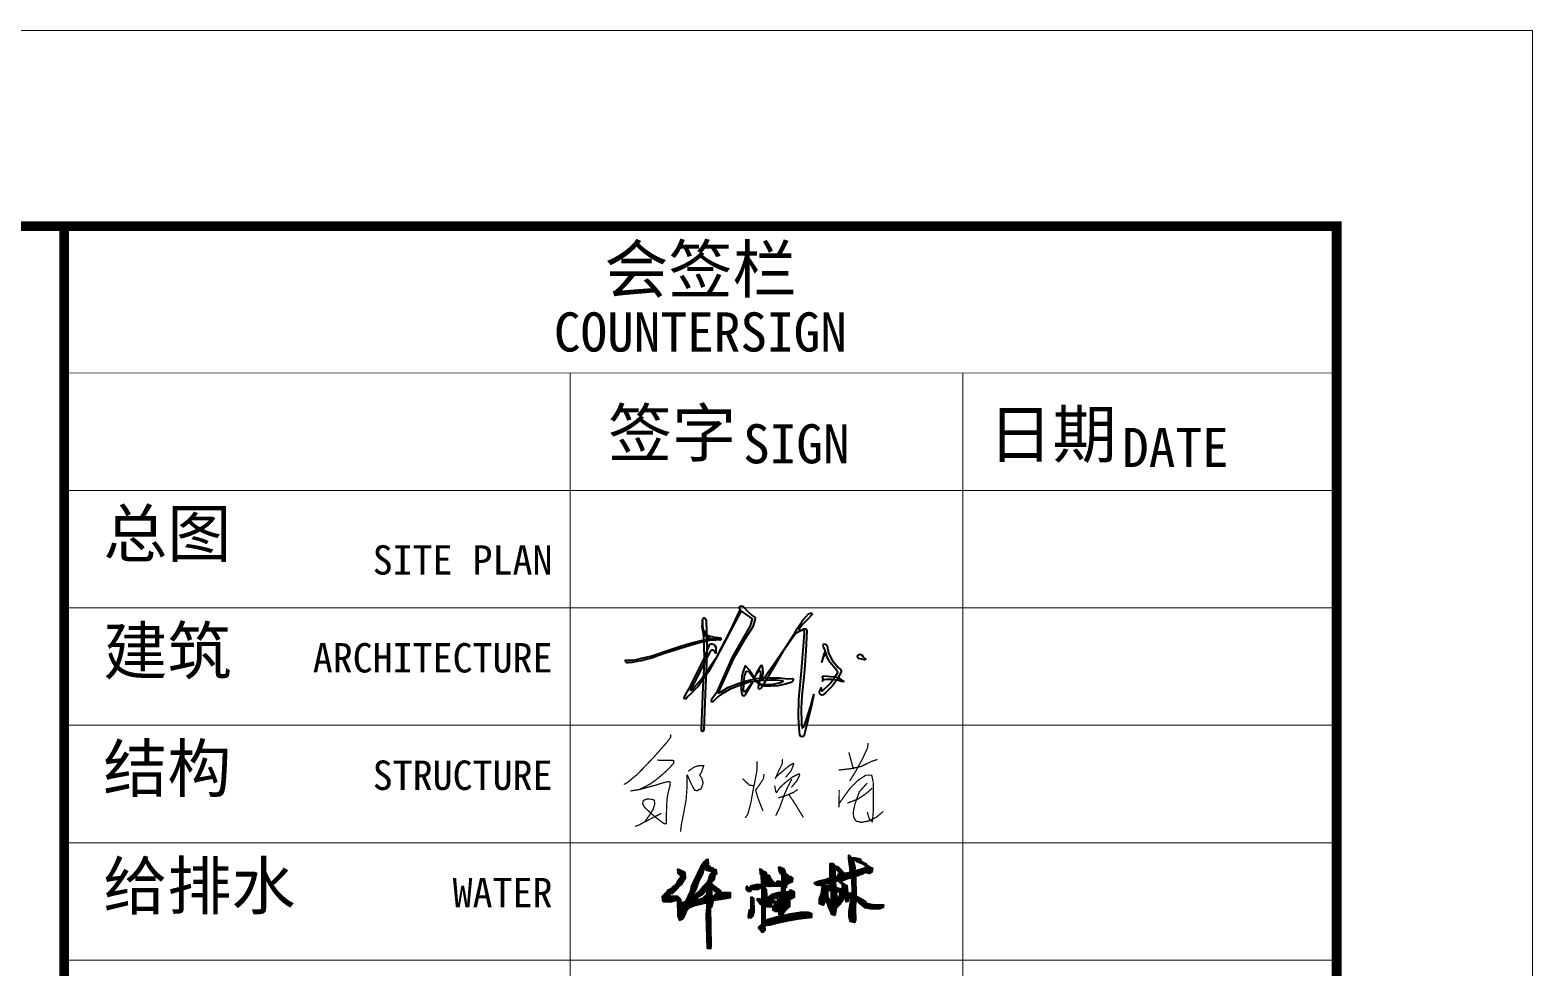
# Model space of a CAD drawing. Extents: x -777745 to 647905, y -207485 to 303235.
# Drawn here: x 65791 to 73468, y 159130 to 163917 of the extents above; entities that cross this region are included whole.
import ezdxf
from ezdxf.enums import TextEntityAlignment as Align

# ---------------------------------------------------------------- set-up
doc = ezdxf.new("R2010")
doc.units = 0
doc.header["$LTSCALE"] = 1000
doc.layers.get('0').update_dxf_attribs({"linetype": 'CONTINUOUS'})
doc.layers.add('00-防烟分区', color=4, linetype='CONTINUOUS')
doc.layers.add('建筑签名', color=7, linetype='CONTINUOUS')
doc.styles.add('图签信息$0$华文细黑', font='STXIHEI.TTF', dxfattribs={"height": 10})
pattern_1 = [(45, (-843.80595, -349.1901), (-0.088388348, 0.088388348), [])]
pattern_2 = [(45, (-849.99, -261.96), (-112.253, 112.253), [])]

# ---------------------------------------------------------------- blocks, each defined once
blk = doc.blocks.new('图框-A1')
for points, const_width in [([(0, 0), (841, 0), (841, 594), (0, 594)], 0.05), ([(766, 584), (25, 584), (25, 10), (766, 10)], 0.5)]:
    blk.add_lwpolyline(points, close=True, dxfattribs=dict(const_width=const_width))
blk = doc.blocks.new('图签信息')
at = {"const_width": 0.5}
blk.add_lwpolyline([(-65, 574), (-65, 500.5), (0, 500.5), (0, 574)], close=True, dxfattribs=at)
at = {"const_width": 0.05}
for points in [[(-65, 566.5), (0, 566.5)], [(-39.145, 566.5), (-39.145, 500.5)], [(-19.101, 566.5), (-19.101, 500.5)], [(-65, 560.5), (0, 560.5)], [(-65, 554.5), (0, 554.5)], [(-65, 548.5), (0, 548.5)], [(-65, 542.5), (0, 542.5)], [(-65, 536.5), (0, 536.5)]]:
    blk.add_lwpolyline(points, dxfattribs=at)
at = {"style": '图签信息$0$华文细黑'}
for s, height, p in [('会签栏', 2.4, (-32.5, 573)), ('COUNTERSIGN', 2, (-32.5, 569.598))]:
    blk.add_text(s, height=height, dxfattribs=at).set_placement(p, align=Align.TOP_CENTER)
for s, height, p in [('签字', 2.4, (-37.222, 564.634)), ('日期', 2.4, (-17.792, 564.578)), ('SIGN', 2, (-30.32, 563.885)), ('DATE', 2, (-10.959, 563.696)), ('总图', 2.4, (-63, 559.5)), ('建筑', 2.4, (-63, 553.5)), ('结构', 2.4, (-63, 547.5)), ('给排水', 2.4, (-63, 541.5))]:
    blk.add_text(s, height=height, dxfattribs=at).set_placement(p, align=Align.TOP_LEFT)
for s, p in [('SITE PLAN', (-40.056, 557.698)), ('ARCHITECTURE', (-40.056, 552.698)), ('STRUCTURE', (-40.056, 546.698)), ('WATER', (-40.056, 540.698))]:
    blk.add_text(s, height=1.5, dxfattribs=at).set_placement(p, align=Align.TOP_RIGHT)
blk = doc.blocks.new('图签-A1')
at = {"color": 2}
blk.add_blockref('图签信息', (0, 0), dxfattribs=at)
blk = doc.blocks.new('X-104 13#平面')
at = {"xscale": 100, "yscale": 100, "zscale": 100}
for name, p in [('图框-A1', (-10634.5, 104514.8)), ('图签-A1', (72465.5, 105514.8))]:
    blk.add_blockref(name, p, dxfattribs=at)
blk = doc.blocks.new('杨乐电子签名A1$0$许桂林')
h = blk.add_hatch()
h.set_pattern_fill('ANSI31', color=256, style=0)
h.set_pattern_definition(pattern_1)
h.paths.add_polyline_path([(-13.77, 12.78), (-14.3, 11.65), (-14.49, 10.81), (-15.33, 9.03), (-15.84, 8.89), (-15.9, 7.4), (-16.09, 7.43), (-16.11, 9.41), (-16.62, 9.93), (-17.93, 10), (-17.97, 10.51), (-17.5, 10.42), (-16.39, 11.59), (-15.87, 12.06), (-15.63, 12.55), (-15.32, 13.04), (-15.36, 13.92), (-15.6, 14.09), (-16.37, 14.39), (-16.64, 14.51), (-16.58, 13.84), (-16.3, 13.59), (-15.87, 13.66), (-15.87, 13.41), (-16.09, 13.37), (-16.33, 12.8), (-16.65, 12.47), (-16.86, 12.01), (-17.14, 11.77), (-17.44, 11.57), (-17.63, 11.26), (-18.27, 10.95), (-18.46, 10.66), (-18.77, 10.41), (-18.94, 10.21), (-19.21, 9.93), (-19.21, 9.35), (-19.04, 9.11), (-17.92, 9.07), (-16.66, 9.39), (-16.65, 6.62), (-16.37, 5.98), (-15.85, 6.2), (-15.65, 6.44), (-15.36, 6.99), (-15.15, 7.52), (-14.67, 8.06), (-13.86, 8.39), (-12.66, 8.68), (-11.7, 8.86), (-11.88, 6.74), (-11.76, 1.19), (-11.13, 1.16), (-11.11, 1.57), (-11.15, 8.09), (-10.89, 8.14), (-10.63, 9.24), (-9.37, 9.43), (-7.78, 9.67), (-7.78, 10.46), (-9.31, 10.51), (-9.39, 10.75), (-9.54, 10.91), (-10.12, 11.28), (-10.28, 11.51), (-10.59, 11.72), (-10.93, 11.91), (-10.84, 12.5), (-10.59, 12.62), (-10.44, 12.84), (-10.28, 13.59), (-10.05, 13.72), (-10.16, 14.35), (-10.61, 14.45), (-10.61, 14.66), (-11.15, 14.66), (-11.13, 14.91), (-11.68, 14.97), (-11.68, 15.19), (-11.41, 15.2), (-11.44, 16.08), (-11.82, 16.04), (-12.16, 15.7), (-12.72, 14.91), (-13.25, 13.77)])
h.paths.add_polyline_path([(-12.49, 13.6), (-12.22, 14.59), (-11.95, 14.52), (-11.67, 14.25), (-10.72, 14.05), (-10.92, 13.79), (-11.19, 13.37), (-11.4, 12.76), (-11.59, 12.28), (-12.34, 11.56), (-12.77, 11.04), (-13.46, 10.42), (-13.98, 9.96), (-14.13, 9.67), (-14.52, 9.63), (-13.98, 10.33), (-13.53, 11.28), (-13.11, 12.45)], flags=16)
h.paths.add_polyline_path([(-11.75, 11.02), (-11.67, 10.33), (-12.41, 9.61), (-13.42, 9.36), (-13.42, 9.69), (-12.52, 10.19)], flags=16)
h.paths.add_polyline_path([(-10.91, 11.24), (-10.62, 11.22), (-10.63, 11.03), (-10.4, 10.77), (-9.83, 10.48), (-9.57, 10.47), (-9.6, 10.23), (-10.4, 10.2), (-10.44, 9.94), (-10.9, 9.98)], flags=16)
h = blk.add_hatch()
h.set_pattern_fill('ANSI31', color=256, style=0)
h.set_pattern_definition(pattern_1)
h.paths.add_polyline_path([(14.8, 14.44), (13.93, 14.16), (13.11, 13.94), (13.22, 14.46), (12.94, 15.65), (13.23, 15.95), (13.37, 15.58), (14.29, 15.27), (14.81, 14.88), (15.04, 14.65)], flags=16)
h.paths.add_polyline_path([(10.81, 10.51), (10.09, 10.45), (9.99, 10.21), (10.04, 9.81), (10, 9.08), (10.27, 9.17), (10.34, 9.6), (10.59, 9.86), (10.64, 10.36), (10.83, 10.18)], flags=16)
h.paths.add_polyline_path([(10.32, 14.17), (9.8, 14.15), (9.8, 13.06), (10.27, 13.07), (10.39, 13.42), (10.76, 13.44), (10.43, 13.77), (10.27, 14.09)], flags=16)
h.paths.add_polyline_path([(10.54, 12.3), (9.8, 12.23), (9.89, 11.28), (10.34, 11.1), (11.07, 10.92), (11.03, 11.67), (10.58, 12.1)], flags=16)
h.paths.add_polyline_path([(12.66, 12.83), (11.91, 12.64), (11, 12.31), (10.83, 12.08), (11.32, 11.75), (11.8, 11.55), (11.89, 10.3), (12.72, 10.21)], flags=16)
edge = h.paths.add_edge_path()
edge.add_line((9.25, 10.71), (8.51, 10.67))
edge.add_line((8.51, 10.67), (8.52, 9.72))
edge.add_line((8.52, 9.72), (8.94, 8.69))
edge.add_line((8.94, 8.69), (9.25, 7.93))
edge.add_line((9.25, 7.93), (9.2, 9.43))
edge.add_line((9.2, 9.43), (9.2, 10.53))
edge.add_line((9.2, 10.53), (9.19, 10.71))
edge.add_line((6.41, 12.09), (6.96, 12.32))
edge.add_line((6.96, 12.32), (8.2, 12.59))
edge.add_line((8.2, 12.59), (8.97, 12.84))
edge.add_line((8.97, 12.84), (9.03, 14.43))
edge.add_line((9.03, 14.43), (9.02, 15.24))
edge.add_line((9.02, 15.24), (9.54, 15.24))
edge.add_line((9.54, 15.24), (9.85, 14.84))
edge.add_line((9.85, 14.84), (10.41, 14.61))
edge.add_line((10.41, 14.61), (11.35, 13.6))
edge.add_line((11.35, 13.6), (11.89, 13.66))
edge.add_line((11.89, 13.66), (12.37, 13.79))
edge.add_line((12.37, 13.79), (12.41, 13.96))
edge.add_line((12.41, 13.96), (12.17, 15.98))
edge.add_line((12.17, 15.98), (12.17, 16.64))
edge.add_line((12.17, 16.64), (12.4, 16.5))
edge.add_line((12.4, 16.5), (12.43, 16.24))
edge.add_line((12.43, 16.24), (13.15, 16.19))
edge.add_line((13.15, 16.19), (13.99, 16.01))
edge.add_line((13.99, 16.01), (14.21, 15.6))
edge.add_line((14.21, 15.6), (14.44, 15.44))
edge.add_line((14.44, 15.44), (14.98, 15.19))
edge.add_line((14.98, 15.19), (15.28, 14.84))
edge.add_line((15.28, 14.84), (15.48, 14.69))
edge.add_line((15.48, 14.69), (16.1, 14.38))
edge.add_line((16.1, 14.38), (16.02, 13.75))
edge.add_line((16.02, 13.75), (15.61, 13.52))
edge.add_line((15.61, 13.52), (14.87, 13.71))
edge.add_line((14.87, 13.71), (14.51, 13.44))
edge.add_line((14.51, 13.44), (13.96, 13.31))
edge.add_line((13.96, 13.31), (13.66, 13.16))
edge.add_line((13.66, 13.16), (13.32, 13.09))
edge.add_line((13.32, 13.09), (13.25, 13.04))
edge.add_line((13.25, 13.04), (13.25, 9.8))
edge.add_line((13.25, 9.8), (14, 9.41))
edge.add_line((14, 9.41), (14.78, 8.92))
edge.add_line((14.78, 8.92), (15.02, 8.52))
edge.add_line((15.02, 8.52), (16.02, 8.33))
edge.add_line((16.02, 8.33), (17.92, 8.21))
edge.add_line((17.92, 8.21), (17.85, 7.78))
edge.add_line((17.85, 7.78), (17.26, 7.55))
edge.add_line((17.26, 7.55), (15.76, 7.55))
edge.add_line((15.76, 7.55), (14.81, 7.78))
edge.add_line((14.81, 7.78), (14.42, 8.09))
edge.add_line((14.42, 8.09), (13.87, 8.53))
edge.add_line((13.87, 8.53), (13.71, 8.8))
edge.add_line((13.71, 8.8), (13.26, 8.84))
edge.add_line((13.26, 8.84), (13.13, 8.14))
edge.add_line((13.13, 8.14), (13.17, 7.52))
edge.add_line((13.17, 7.52), (13.16, 5.77))
edge.add_line((13.16, 5.77), (12.99, 5.28))
edge.add_line((12.99, 5.28), (12.33, 5.46))
edge.add_line((12.33, 5.46), (12.15, 6.32))
edge.add_line((12.15, 6.32), (12.13, 7.18))
edge.add_line((12.13, 7.18), (12.41, 8.93))
edge.add_line((12.41, 8.93), (12.36, 9.58))
edge.add_line((12.36, 9.58), (11.99, 9.31))
edge.add_line((11.99, 9.31), (11.98, 8.9))
edge.add_line((11.98, 8.9), (11.64, 8.78))
edge.add_line((11.64, 8.78), (11.59, 9.46))
edge.add_line((11.59, 9.46), (11.27, 9.6))
edge.add_line((11.27, 9.6), (11.13, 9.09))
edge.add_line((11.13, 9.09), (10.57, 8.33))
edge.add_line((10.57, 8.33), (9.95, 7.74))
edge.add_line((9.95, 7.74), (9.71, 6.5))
edge.add_line((9.71, 6.5), (9.24, 6.69))
edge.add_line((9.24, 6.69), (9.11, 7.04))
edge.add_line((9.11, 7.04), (8.74, 7.93))
edge.add_line((8.74, 7.93), (8.48, 8.78))
edge.add_line((8.48, 8.78), (8.49, 9.35))
edge.add_line((8.49, 9.35), (8.35, 9.49))
edge.add_line((8.35, 9.49), (8.11, 8.99))
edge.add_line((8.11, 8.99), (7.8, 8.29))
edge.add_line((7.8, 8.29), (7.16, 8.49))
edge.add_line((7.16, 8.49), (7.19, 9.3))
edge.add_line((7.19, 9.3), (7.5, 10.25))
edge.add_line((7.5, 10.25), (7.62, 11.08))
edge.add_line((7.62, 11.08), (7.75, 11.54))
edge.add_line((7.75, 11.54), (8.24, 11.51))
edge.add_line((8.24, 11.51), (8.8, 11.58))
edge.add_line((8.8, 11.58), (9.26, 11.87))
edge.add_line((9.26, 11.87), (8.92, 11.96))
edge.add_line((8.92, 11.96), (8.5, 11.85))
edge.add_line((8.5, 11.85), (8.03, 11.76))
edge.add_line((8.03, 11.76), (7.57, 11.64))
edge.add_line((7.57, 11.64), (6.83, 11.57))
edge.add_line((6.83, 11.57), (6.43, 11.79))
edge.add_line((6.43, 11.79), (6.33, 12.06))
h = blk.add_hatch()
h.set_pattern_fill('ANSI31', color=256, style=0)
h.set_pattern_definition(pattern_1)
h.paths.add_polyline_path([(1.94, 9.41), (2.46, 9.45), (3, 9.68), (2.97, 10.49), (2.48, 10.77), (2.15, 10.76), (2.16, 10.49), (1.4, 10.52), (1.42, 11.26), (1.67, 11.32), (1.65, 11.51), (1.66, 11.81), (2.1, 12.07), (2.69, 12.29), (2.73, 12.82), (2.46, 13.09), (1.92, 13.14), (1.93, 13.38), (1.62, 13.6), (1.43, 13.61), (1.39, 13.37), (1.13, 13.41), (1.16, 13.86), (1.44, 13.86), (1.42, 14.13), (1.2, 14.35), (0.65, 14.66), (0.34, 14.67), (0.37, 14.18), (0.61, 13.66), (0.88, 13.57), (0.86, 12.25), (0.09, 12.35), (0.1, 12.04), (-0.35, 12.1), (-0.96, 12.77), (-1.18, 13.32), (-1.63, 13.4), (-1.71, 13.8), (-2.19, 14.02), (-2.53, 14.37), (-2.79, 14.41), (-2.76, 13.59), (-2.58, 13.57), (-2.55, 11.76), (-3.51, 11.8), (-4.42, 11.54), (-4.38, 11.25), (-4.84, 11.27), (-4.87, 11.52), (-5.13, 11.53), (-5.12, 10.99), (-4.84, 10.73), (-4.32, 10.72), (-4.26, 10.98), (-3.02, 11.04), (-3.01, 11.22), (-2.48, 11.28), (-2.49, 9.65), (-2.51, 9.31), (-2.73, 9.18), (-2.78, 9.39), (-3.31, 9.45), (-3.29, 9.16), (-3.02, 8.91), (-2.79, 8.6), (-2.51, 8.42), (-2.54, 4.97), (-2.73, 4.97), (-3.05, 4.71), (-3.1, 4.47), (-2.76, 4.17), (-2.48, 3.83), (-2.27, 3.85), (-2, 4.13), (-2.04, 4.95), (-1.21, 5.02), (-0.36, 5.23), (0.62, 5.49), (1.93, 5.74), (3.54, 6), (5.87, 6.25), (5.84, 6.8), (5.26, 7.06), (3.96, 7.04), (2.15, 6.78), (0.65, 6.49), (-0.06, 6.29), (-1.21, 6.01), (-1.98, 5.82), (-1.97, 8.38), (-1.72, 8.12), (-0.91, 8.07), (-0.86, 8.86), (-0.44, 8.89), (-0.42, 8.64), (-0.16, 8.63), (-0.2, 8.37), (-0.42, 8.4), (-0.46, 8.15), (-0.69, 8.09), (-0.69, 7.52), (-0.42, 7.53), (-0.41, 7.34), (0.61, 7.29), (0.61, 7.12), (0.34, 7.05), (0.34, 6.77), (0.94, 6.79), (1.18, 7.07), (1.59, 7.58), (1.82, 7.79), (2.19, 8.07), (2.21, 9.12), (1.93, 9.16)])
h.paths.add_polyline_path([(0.58, 9.71), (0.58, 9.42), (0.4, 9.35), (0.16, 9.18), (0.09, 8.87), (-0.42, 9.08), (-0.66, 9.11), (-0.68, 9.45), (0.08, 9.44), (0.08, 9.71)], flags=16)
h.paths.add_polyline_path([(0.87, 10.43), (0.39, 10.5), (-0.7, 10.21), (-0.94, 10), (-1.43, 9.64), (-1.41, 9.17), (-1.25, 8.63), (-1.52, 8.88), (-1.71, 9.11), (-1.73, 9.8), (-1.74, 10.97), (-1.93, 10.97), (-1.98, 11.48), (0.89, 11.53)], flags=16)
h.paths.add_polyline_path([(1.41, 8.87), (1.9, 8.9), (1.92, 8.62), (1.72, 8.67), (1.69, 8.34), (1.41, 8.29)], flags=16)
h.paths.add_polyline_path([(0.61, 8.12), (0.64, 7.85), (0.11, 7.81), (0.1, 8.09)], flags=16)
h.paths.add_polyline_path([(1.42, 12.58), (1.44, 13.33), (1.68, 13.35), (1.68, 13.14), (1.95, 13.05), (1.92, 12.86), (1.69, 12.79), (1.65, 12.59)], flags=16)
h = blk.add_hatch()
h.set_pattern_fill('ANSI31', color=256, style=0)
h.set_pattern_definition(pattern_1)
edge = h.paths.add_edge_path()
edge.add_line((-4.37, 9.69), (-4.36, 7.58))
edge.add_line((-4.36, 7.58), (-4.63, 7.55))
edge.add_line((-4.63, 7.55), (-4.85, 6.51))
edge.add_line((-4.85, 6.51), (-4.77, 6.25))
edge.add_line((-4.77, 6.25), (-4.33, 6.27))
edge.add_line((-4.33, 6.27), (-4.07, 6.51))
edge.add_line((-4.07, 6.51), (-3.81, 7.24))
edge.add_line((-3.81, 7.24), (-3.87, 9.46))
edge.add_line((-3.87, 9.46), (-4.1, 9.67))
edge.add_line((-4.1, 9.67), (-4.37, 9.67))
for points in [[(-16.64, 14.51), (-16.58, 13.84), (-16.3, 13.59), (-15.87, 13.66), (-15.87, 13.41), (-16.09, 13.37), (-16.33, 12.8), (-16.65, 12.47), (-16.86, 12.01), (-17.14, 11.77), (-17.44, 11.57), (-17.63, 11.26), (-18.27, 10.95), (-18.46, 10.66), (-18.77, 10.41), (-18.94, 10.21), (-19.21, 9.93), (-19.21, 9.35), (-19.04, 9.11), (-17.92, 9.07), (-16.66, 9.39), (-16.65, 6.62), (-16.37, 5.98), (-15.85, 6.2), (-15.65, 6.44), (-15.36, 6.99), (-15.15, 7.52), (-14.67, 8.06), (-13.86, 8.39), (-12.66, 8.68), (-11.7, 8.86), (-11.88, 6.74), (-11.76, 1.19), (-11.13, 1.16), (-11.11, 1.57), (-11.15, 8.09), (-10.89, 8.14), (-10.63, 9.24), (-9.37, 9.43), (-7.78, 9.67), (-7.78, 10.46), (-9.31, 10.51), (-9.39, 10.75), (-9.54, 10.91), (-10.12, 11.28), (-10.28, 11.51), (-10.59, 11.72), (-10.93, 11.91), (-10.84, 12.5), (-10.59, 12.62), (-10.44, 12.84), (-10.28, 13.59), (-10.05, 13.72), (-10.16, 14.35), (-10.61, 14.45), (-10.61, 14.66), (-11.15, 14.66), (-11.13, 14.91), (-11.68, 14.97), (-11.68, 15.19), (-11.41, 15.2), (-11.44, 16.08), (-11.82, 16.04), (-12.16, 15.7), (-12.72, 14.91), (-13.25, 13.77), (-13.77, 12.78), (-14.3, 11.65), (-14.49, 10.81), (-15.33, 9.03), (-15.84, 8.89), (-15.9, 7.4), (-16.09, 7.43), (-16.11, 9.41), (-16.62, 9.93), (-17.93, 10), (-17.97, 10.51), (-17.5, 10.42), (-16.39, 11.59), (-15.87, 12.06), (-15.63, 12.55), (-15.32, 13.04), (-15.36, 13.92), (-15.6, 14.09), (-16.37, 14.39), (-16.64, 14.51)], [(6.41, 12.09), (6.96, 12.32), (8.2, 12.59), (8.97, 12.84), (9.03, 14.43), (9.02, 15.24), (9.54, 15.24), (9.85, 14.84), (10.41, 14.61), (11.35, 13.6), (11.89, 13.66), (12.37, 13.79), (12.41, 13.96), (12.17, 15.98), (12.17, 16.64), (12.4, 16.5), (12.43, 16.24), (13.15, 16.19), (13.99, 16.01), (14.21, 15.6), (14.44, 15.44), (14.98, 15.19), (15.28, 14.84), (15.48, 14.69), (16.1, 14.38), (16.02, 13.75), (15.61, 13.52), (14.87, 13.71), (14.51, 13.44), (13.96, 13.31), (13.66, 13.16), (13.32, 13.09), (13.25, 13.04), (13.25, 9.8), (14, 9.41), (14.78, 8.92), (15.02, 8.52), (16.02, 8.33), (17.92, 8.21), (17.85, 7.78), (17.26, 7.55), (15.76, 7.55), (14.81, 7.78), (14.42, 8.09), (13.87, 8.53), (13.71, 8.8), (13.26, 8.84), (13.13, 8.14), (13.17, 7.52), (13.16, 5.77), (12.99, 5.28), (12.33, 5.46), (12.15, 6.32), (12.13, 7.18), (12.41, 8.93), (12.36, 9.58), (11.99, 9.31), (11.98, 8.9), (11.64, 8.78), (11.59, 9.46), (11.27, 9.6), (11.13, 9.09), (10.57, 8.33), (9.95, 7.74), (9.71, 6.5), (9.24, 6.69), (9.11, 7.04), (8.74, 7.93), (8.48, 8.78), (8.49, 9.35), (8.35, 9.49), (8.11, 8.99), (7.8, 8.29), (7.16, 8.49), (7.19, 9.3), (7.5, 10.25), (7.62, 11.08), (7.75, 11.54), (8.24, 11.51), (8.8, 11.58), (9.26, 11.87), (8.92, 11.96), (8.5, 11.85), (8.03, 11.76), (7.57, 11.64), (6.83, 11.57), (6.43, 11.79), (6.33, 12.06)], [(14.8, 14.44), (13.93, 14.16), (13.11, 13.94), (13.22, 14.46), (12.94, 15.65), (13.23, 15.95), (13.37, 15.58), (14.29, 15.27), (14.81, 14.88), (15.04, 14.65), (14.8, 14.44)], [(-12.22, 14.59), (-12.49, 13.6), (-13.11, 12.45), (-13.53, 11.28), (-13.98, 10.33), (-14.52, 9.63), (-14.13, 9.67), (-13.98, 9.96), (-13.46, 10.42), (-12.77, 11.04), (-12.34, 11.56), (-11.59, 12.28), (-11.4, 12.76), (-11.19, 13.37), (-10.92, 13.79), (-10.72, 14.05), (-11.67, 14.25), (-11.95, 14.52), (-12.22, 14.59)], [(-5.13, 11.53), (-5.12, 10.99), (-4.84, 10.73), (-4.32, 10.72), (-4.26, 10.98), (-3.02, 11.04), (-3.01, 11.22), (-2.48, 11.28), (-2.49, 9.65), (-2.51, 9.31), (-2.73, 9.18), (-2.78, 9.39), (-3.31, 9.45), (-3.29, 9.16), (-3.02, 8.91), (-2.79, 8.6), (-2.51, 8.42), (-2.54, 4.97), (-2.73, 4.97), (-3.05, 4.71), (-3.1, 4.47), (-2.76, 4.17), (-2.48, 3.83), (-2.27, 3.85), (-2, 4.13), (-2.04, 4.95), (-1.21, 5.02), (-0.36, 5.23), (0.62, 5.49), (1.93, 5.74), (3.54, 6), (5.87, 6.25), (5.84, 6.8), (5.26, 7.06), (3.96, 7.04), (2.15, 6.78), (0.65, 6.49), (-0.06, 6.29), (-1.21, 6.01), (-1.98, 5.82), (-1.97, 8.38), (-1.72, 8.12), (-0.91, 8.07), (-0.86, 8.86), (-0.44, 8.89), (-0.42, 8.64), (-0.16, 8.63), (-0.2, 8.37), (-0.42, 8.4), (-0.46, 8.15), (-0.69, 8.09), (-0.69, 7.52), (-0.42, 7.53), (-0.41, 7.34), (0.61, 7.29), (0.61, 7.12), (0.34, 7.05), (0.34, 6.77), (0.94, 6.79), (1.18, 7.07), (1.59, 7.58), (1.82, 7.79), (2.19, 8.07), (2.21, 9.12), (1.93, 9.16), (1.94, 9.41), (2.46, 9.45), (3, 9.68), (2.97, 10.49), (2.48, 10.77), (2.15, 10.76), (2.16, 10.49), (1.4, 10.52), (1.42, 11.26), (1.67, 11.32), (1.65, 11.51), (1.66, 11.81), (2.1, 12.07), (2.69, 12.29), (2.73, 12.82), (2.46, 13.09), (1.92, 13.14), (1.93, 13.38), (1.62, 13.6), (1.43, 13.61), (1.39, 13.37), (1.13, 13.41), (1.16, 13.86), (1.44, 13.86), (1.42, 14.13), (1.2, 14.35), (0.65, 14.66), (0.34, 14.67), (0.37, 14.18), (0.61, 13.66), (0.88, 13.57), (0.86, 12.25), (0.09, 12.35), (0.1, 12.04), (-0.35, 12.1), (-0.96, 12.77), (-1.18, 13.32), (-1.63, 13.4), (-1.71, 13.8), (-2.19, 14.02), (-2.53, 14.37), (-2.79, 14.41), (-2.76, 13.59), (-2.58, 13.57), (-2.55, 11.76), (-3.51, 11.8), (-4.42, 11.54), (-4.38, 11.25), (-4.84, 11.27), (-4.87, 11.52), (-5.13, 11.53)], [(-1.75, 13.37), (-1.99, 13.35), (-1.98, 12.03), (-1.74, 12.03), (-1.7, 12.34), (-1.24, 12.32), (-1.2, 12.53), (-1.4, 12.58), (-1.45, 13.09), (-1.7, 13.09), (-1.73, 13.38)], [(1.65, 12.59), (1.42, 12.58), (1.44, 13.33), (1.68, 13.35), (1.68, 13.14), (1.95, 13.05), (1.92, 12.86), (1.69, 12.79), (1.65, 12.59)], [(10.32, 14.17), (9.8, 14.15), (9.8, 13.06), (10.27, 13.07), (10.39, 13.42), (10.76, 13.44), (10.43, 13.77), (10.27, 14.09), (10.32, 14.17)], [(12.66, 12.83), (11.91, 12.64), (11, 12.31), (10.83, 12.08), (11.32, 11.75), (11.8, 11.55), (11.89, 10.3), (12.72, 10.21), (12.66, 12.83)], [(-11.75, 11.02), (-12.52, 10.19), (-13.42, 9.69), (-13.42, 9.36), (-12.41, 9.61), (-11.67, 10.33), (-11.75, 11.02)], [(-9.6, 10.23), (-10.4, 10.2), (-10.44, 9.94), (-10.9, 9.98), (-10.91, 11.24), (-10.62, 11.22), (-10.63, 11.03), (-10.4, 10.77), (-9.83, 10.48), (-9.57, 10.47), (-9.6, 10.23)], [(0.89, 11.53), (-1.98, 11.48), (-1.93, 10.97), (-1.74, 10.97), (-1.73, 9.8), (-1.71, 9.11), (-1.52, 8.88), (-1.25, 8.63), (-1.41, 9.17), (-1.43, 9.64), (-0.94, 10), (-0.7, 10.21), (0.39, 10.5), (0.87, 10.43), (0.89, 11.53)], [(9.25, 10.71), (8.51, 10.67), (8.52, 9.72), (8.94, 8.69), (9.25, 7.93), (9.2, 9.43), (9.2, 10.53), (9.19, 10.71)], [(10.54, 12.3), (9.8, 12.23), (9.89, 11.28), (10.34, 11.1), (11.07, 10.92), (11.03, 11.67), (10.58, 12.1), (10.54, 12.3)], [(10.81, 10.51), (10.09, 10.45), (9.99, 10.21), (10.04, 9.81), (10, 9.08), (10.27, 9.17), (10.34, 9.6), (10.59, 9.86), (10.64, 10.36), (10.83, 10.18), (10.81, 10.51)], [(-4.37, 9.69), (-4.36, 7.58), (-4.63, 7.55), (-4.85, 6.51), (-4.77, 6.25), (-4.33, 6.27), (-4.07, 6.51), (-3.81, 7.24), (-3.87, 9.46), (-4.1, 9.67), (-4.37, 9.67)], [(0.59, 9.71), (0.08, 9.71), (0.08, 9.44), (-0.68, 9.45), (-0.66, 9.11), (-0.42, 9.08), (0.09, 8.87), (0.16, 9.18), (0.4, 9.35), (0.58, 9.42), (0.58, 9.71)], [(0.61, 8.12), (0.1, 8.09), (0.11, 7.81), (0.64, 7.85), (0.61, 8.12)], [(1.93, 8.9), (1.41, 8.87), (1.41, 8.29), (1.69, 8.34), (1.72, 8.67), (1.92, 8.62), (1.9, 8.9)]]:
    blk.add_lwpolyline(points)
blk = doc.blocks.new('A$C77302349')
at = {"color": 4, "xscale": 60.85200000000169, "yscale": 60.85200000000169, "zscale": 60.85200000000169}
blk.add_blockref('杨乐电子签名A1$0$许桂林', (3002, -494, 0), dxfattribs=at)
blk = doc.blocks.new('yangjun')
h = blk.add_hatch()
h.set_pattern_fill('ANSI31', color=256, scale=100)
h.set_pattern_definition(pattern_2)
h.paths.add_polyline_path([(3.922, 5.958), (3.897, 6.012), (3.901, 6.124), (3.949, 6.162), (4.056, 6.144), (4.353, 5.84), (4.537, 5.669), (4.687, 5.579), (4.702, 5.555), (4.701, 5.498), (4.57, 5.088), (4.134, 4.406), (3.577, 3.445), (2.817, 1.768), (2.809, 1.728), (2.845, 1.721), (2.971, 1.797), (3.296, 1.996), (3.778, 2.182), (4.24, 2.333), (4.772, 2.448), (5.327, 2.492), (5.926, 2.481), (6.206, 2.449), (6.393, 2.437), (6.576, 2.453), (6.625, 2.434), (6.629, 2.383), (6.616, 2.312), (6.516, 2.254), (6.239, 2.156), (5.857, 2.077), (5.488, 2.056), (5.139, 2.065), (4.899, 2.147), (4.767, 2.279), (4.885, 2.198), (5.02, 2.156), (5.273, 2.152), (5.545, 2.155), (5.772, 2.195), (6.017, 2.258), (6.094, 2.295), (6.117, 2.313), (6.064, 2.336), (5.772, 2.364), (5.425, 2.364), (4.765, 2.317), (4.384, 2.263), (3.759, 2.053), (3.386, 1.899), (2.972, 1.654), (2.801, 1.534), (2.651, 1.389), (2.536, 1.262), (2.481, 1.255), (2.465, 1.288), (2.489, 1.418), (2.706, 1.727), (2.764, 1.803), (3.534, 3.537), (4.46, 5.148), (4.552, 5.502), (3.981, 5.916)])
h = blk.add_hatch()
h.set_pattern_fill('ANSI31', color=256, scale=100)
h.set_pattern_definition(pattern_2)
h.paths.add_polyline_path([(2.677, 3.738), (2.633, 3.845), (2.571, 3.903), (2.458, 3.903), (2.399, 3.834), (1.987, 3.054), (1.76, 2.591), (1.403, 1.908), (1.395, 1.858), (1.413, 1.855), (1.476, 1.886), (1.966, 2.45), (2.76, 3.6), (3.406, 4.846), (3.922, 5.958), (3.981, 5.916), (2.76, 3.6), (2.305, 2.797), (1.788, 2.045), (1.599, 1.868), (1.417, 1.693), (1.255, 1.535), (1.164, 1.422), (1.107, 1.409), (1.075, 1.431), (1.062, 1.472), (1.135, 1.626), (1.385, 2.069), (1.689, 2.657), (2.106, 3.494), (2.31, 4.033), (2.382, 4.206), (2.47, 4.228), (2.555, 4.208), (2.63, 4.141), (2.679, 4.053), (2.686, 3.913)])
h = blk.add_hatch()
h.set_pattern_fill('ANSI31', color=256, scale=100)
h.set_pattern_definition(pattern_2)
h.paths.add_polyline_path([(2.001, 5.419), (2.025, 5.505), (2.063, 5.553), (2.106, 5.557), (2.138, 5.52), (2.177, 5.466), (2.19, 5.42), (2.202, 4.819), (2.219, 4.087), (2.21, 3.26), (2.136, 1.667), (2.066, -0.142), (2.042, -0.245), (2, -0.256), (1.969, -0.245), (1.958, -0.208), (1.953, -0.149), (2.032, 2.031), (2.11, 3.252), (2.095, 4.329)])
h = blk.add_hatch()
h.set_pattern_fill('ANSI31', color=256, scale=100)
h.set_pattern_definition(pattern_2)
h.paths.add_polyline_path([(2.799, 4.532), (2.619, 4.556), (2.49, 4.583), (2.353, 4.62), (2.221, 4.698), (2.101, 4.86), (2.042, 4.943), (1.997, 5.167), (2.001, 5.419), (1.986, 5.209), (1.976, 5.12), (2.02, 4.843), (2.064, 4.747), (2.18, 4.61), (2.338, 4.508), (2.556, 4.463)])
h = blk.add_hatch()
h.set_pattern_fill('ANSI31', color=256, scale=100)
h.set_pattern_definition(pattern_2)
h.paths.add_polyline_path([(7.601, 5.72), (7.342, 5.448), (7.132, 5.226), (6.926, 4.95), (6.947, 4.933), (6.997, 4.927), (7.071, 4.94), (7.176, 4.993), (7.206, 4.992), (7.274, 4.997), (7.316, 4.971), (7.341, 4.891), (7.281, 3.885), (7.207, 2.876), (7.086, 1.556), (7.052, 0.93), (7.065, 0.117), (7.089, -0.079), (7.118, -0.075), (7.173, -0.02), (7.306, 0.311), (7.546, 1.05), (7.69, 1.641), (7.553, 1.002), (7.359, 0.24), (7.183, -0.488), (7.111, -0.523), (7.026, -0.507), (6.979, -0.433), (6.957, -0.287), (6.909, 0.485), (6.93, 1.386), (7.059, 2.852), (7.167, 4.105), (7.214, 4.79), (7.219, 4.861), (7.198, 4.904), (7.152, 4.917), (7.095, 4.912), (7.021, 4.888), (6.884, 4.822), (6.74, 4.731), (6.7, 4.747), (6.863, 5.022), (7.122, 5.431), (7.411, 5.757), (7.515, 5.792), (7.585, 5.789)])
h = blk.add_hatch()
h.set_pattern_fill('ANSI31', color=256, scale=100)
h.set_pattern_definition(pattern_2)
h.paths.add_polyline_path([(6.176, 3.932), (6.74, 4.731), (6.7, 4.747)])
h = blk.add_hatch()
h.set_pattern_fill('ANSI31', color=256, scale=100)
h.set_pattern_definition(pattern_2)
h.paths.add_polyline_path([(-1.916, 3.394), (-1.862, 3.393), (-1.771, 3.398), (-1.637, 3.398), (-1.57, 3.394), (-1.374, 3.42), (-1.1, 3.492), (-0.871, 3.551), (-0.632, 3.6), (-0.333, 3.698), (0.062, 3.836), (0.371, 3.944), (0.731, 4.063), (1.154, 4.184), (1.526, 4.291), (1.94, 4.388), (2.186, 4.444), (2.558, 4.503), (2.778, 4.529), (2.821, 4.535), (2.874, 4.538), (2.925, 4.526), (2.948, 4.503), (2.96, 4.476), (2.949, 4.451), (2.922, 4.427), (2.911, 4.418), (2.88, 4.422), (2.828, 4.422), (2.705, 4.418), (2.551, 4.409), (2.402, 4.39), (2.28, 4.374), (2.039, 4.315), (1.855, 4.276), (1.433, 4.16), (1.054, 4.042), (0.607, 3.906), (0.063, 3.73), (-0.275, 3.606), (-0.538, 3.515), (-0.877, 3.421), (-1.135, 3.362), (-1.345, 3.32), (-1.59, 3.273), (-1.794, 3.248), (-1.836, 3.248), (-1.865, 3.257), (-1.897, 3.285), (-1.939, 3.35), (-1.939, 3.376), (-1.936, 3.391)])
h = blk.add_hatch()
h.set_pattern_fill('ANSI31', color=256, scale=100)
h.set_pattern_definition(pattern_2)
h.paths.add_polyline_path([(4.627, 2.416), (4.763, 2.671), (4.908, 2.838), (4.942, 2.835), (4.963, 2.815), (4.96, 2.647), (4.934, 2.46), (4.861, 2.097), (4.847, 2.028), (4.852, 1.964), (4.869, 1.939), (4.909, 1.93), (4.981, 1.962), (5.056, 2.049), (5.163, 2.232), (5.733, 3.163), (6.176, 3.932), (5.643, 3.166), (5.151, 2.478), (5.061, 2.384), (5.054, 2.409), (5.076, 2.568), (5.098, 2.713), (5.093, 2.962), (5.058, 3.096), (5, 3.11), (4.954, 3.055), (4.751, 2.71)])
h = blk.add_hatch()
h.set_pattern_fill('ANSI31', color=256, scale=100)
h.set_pattern_definition(pattern_2)
h.paths.add_polyline_path([(8.214, 4.227), (8.309, 4.207), (8.37, 4.131), (8.407, 3.908), (8.456, 3.714), (8.623, 3.388), (8.921, 3.027), (9.046, 2.917), (9.079, 2.894), (9.086, 2.861), (9.079, 2.795), (8.891, 2.411), (8.646, 2.078), (8.309, 1.732), (8.174, 1.62), (8.105, 1.608), (8.053, 1.627), (7.996, 1.675), (7.973, 1.772), (8.026, 1.873), (8.063, 1.978), (8.063, 1.86), (8.104, 1.824), (8.135, 1.822), (8.527, 2.196), (8.778, 2.531), (8.91, 2.769), (8.901, 2.816), (8.866, 2.86), (8.525, 3.265), (8.379, 3.544), (8.246, 3.93), (8.193, 4.062), (8.166, 4.124), (8.181, 4.202)])
h = blk.add_hatch()
h.set_pattern_fill('ANSI31', color=256, scale=100)
h.set_pattern_definition(pattern_2)
h.paths.add_polyline_path([(8.272, 3.853), (8.177, 3.639), (8.095, 3.284), (8.179, 3.523), (8.304, 3.761)])
h = blk.add_hatch()
h.set_pattern_fill('ANSI31', color=256, scale=100)
h.set_pattern_definition(pattern_2)
h.paths.add_polyline_path([(4.767, 2.279), (4.608, 2.572), (4.392, 2.893), (4.206, 3.093), (4.175, 3.096), (4.159, 3.051), (4.064, 2.784), (4.018, 2.575), (3.993, 2.309), (3.979, 1.915), (3.991, 1.728), (4.027, 1.641), (4.054, 1.59), (4.11, 1.573), (4.149, 1.587), (4.193, 1.631), (4.575, 2.29), (4.38, 2.032), (4.229, 1.83), (4.127, 1.777), (4.105, 1.819), (4.109, 2.171), (4.154, 2.581), (4.234, 2.808), (4.275, 2.832), (4.375, 2.815), (4.548, 2.594)])
h = blk.add_hatch()
h.set_pattern_fill('ANSI31', color=256, scale=100)
h.set_pattern_definition(pattern_2)
h.paths.add_polyline_path([(9.931, 3.647), (10.032, 3.697), (10.136, 3.671), (10.192, 3.579), (10.349, 3.434), (10.28, 3.41), (10.144, 3.446), (9.97, 3.484), (9.914, 3.543)])
h = blk.add_hatch()
h.set_pattern_fill('ANSI31', color=256, scale=100)
h.set_pattern_definition(pattern_2)
h.paths.add_polyline_path([(8.166, 2.589), (8.396, 2.565), (8.541, 2.553), (8.746, 2.54), (8.938, 2.506), (9.078, 2.411), (9.225, 2.304), (9.212, 2.288), (9.099, 2.298), (8.953, 2.345), (8.591, 2.401), (8.317, 2.398), (8.213, 2.386), (8.175, 2.373), (8.135, 2.323), (8.151, 2.392), (8.161, 2.451), (8.126, 2.519), (8.128, 2.562), (8.155, 2.578)])
for points in [[(3.922, 5.958), (3.897, 6.012), (3.901, 6.124), (3.949, 6.162), (4.056, 6.144), (4.353, 5.84), (4.537, 5.669), (4.687, 5.579), (4.702, 5.555), (4.701, 5.498), (4.57, 5.088), (4.134, 4.406), (3.577, 3.445), (2.817, 1.768), (2.809, 1.728), (2.845, 1.721), (2.971, 1.797), (3.296, 1.996), (3.778, 2.182), (4.24, 2.333), (4.772, 2.448), (5.327, 2.492), (5.926, 2.481), (6.206, 2.449), (6.393, 2.437), (6.576, 2.453), (6.625, 2.434), (6.629, 2.383), (6.616, 2.312), (6.516, 2.254), (6.239, 2.156), (5.857, 2.077), (5.488, 2.056), (5.139, 2.065), (4.899, 2.147), (4.767, 2.279), (4.885, 2.198), (5.02, 2.156), (5.273, 2.152), (5.545, 2.155), (5.772, 2.195), (6.017, 2.258), (6.094, 2.295), (6.117, 2.313), (6.064, 2.336), (5.772, 2.364), (5.425, 2.364), (4.765, 2.317), (4.384, 2.263), (3.759, 2.053), (3.386, 1.899), (2.972, 1.654), (2.801, 1.534), (2.651, 1.389), (2.536, 1.262), (2.481, 1.255), (2.465, 1.288), (2.489, 1.418), (2.706, 1.727), (2.764, 1.803), (3.534, 3.537), (4.46, 5.148), (4.552, 5.502), (3.981, 5.916), (3.922, 5.958)], [(2.677, 3.738), (2.633, 3.845), (2.571, 3.903), (2.458, 3.903), (2.399, 3.834), (1.987, 3.054), (1.76, 2.591), (1.403, 1.908), (1.395, 1.858), (1.413, 1.855), (1.476, 1.886), (1.966, 2.45), (2.76, 3.6), (3.406, 4.846), (3.922, 5.958), (3.981, 5.916), (2.76, 3.6), (2.305, 2.797), (1.788, 2.045), (1.599, 1.868), (1.417, 1.693), (1.255, 1.535), (1.164, 1.422), (1.107, 1.409), (1.075, 1.431), (1.062, 1.472), (1.135, 1.626), (1.385, 2.069), (1.689, 2.657), (2.106, 3.494), (2.31, 4.033), (2.382, 4.206), (2.47, 4.228), (2.555, 4.208), (2.63, 4.141), (2.679, 4.053), (2.686, 3.913), (2.677, 3.738)], [(2.001, 5.419), (2.025, 5.505), (2.063, 5.553), (2.106, 5.557), (2.138, 5.52), (2.177, 5.466), (2.19, 5.42), (2.202, 4.819), (2.219, 4.087), (2.21, 3.26), (2.136, 1.667), (2.066, -0.142), (2.042, -0.245), (2, -0.256), (1.969, -0.245), (1.958, -0.208), (1.953, -0.149), (2.032, 2.031), (2.11, 3.252), (2.095, 4.329), (2.001, 5.419)], [(2.799, 4.532), (2.619, 4.556), (2.49, 4.583), (2.353, 4.62), (2.221, 4.698), (2.101, 4.86), (2.042, 4.943), (1.997, 5.167), (2.001, 5.419), (1.986, 5.209), (1.976, 5.12), (2.02, 4.843), (2.064, 4.747), (2.18, 4.61), (2.338, 4.508), (2.556, 4.463), (2.799, 4.532)], [(7.601, 5.72), (7.342, 5.448), (7.132, 5.226), (6.926, 4.95), (6.947, 4.933), (6.997, 4.927), (7.071, 4.94), (7.176, 4.993), (7.206, 4.992), (7.274, 4.997), (7.316, 4.971), (7.341, 4.891), (7.281, 3.885), (7.207, 2.876), (7.086, 1.556), (7.052, 0.93), (7.065, 0.117), (7.089, -0.079), (7.118, -0.075), (7.173, -0.02), (7.306, 0.311), (7.546, 1.05), (7.69, 1.641), (7.553, 1.002), (7.359, 0.24), (7.183, -0.488), (7.111, -0.523), (7.026, -0.507), (6.979, -0.433), (6.957, -0.287), (6.909, 0.485), (6.93, 1.386), (7.059, 2.852), (7.167, 4.105), (7.214, 4.79), (7.219, 4.861), (7.198, 4.904), (7.152, 4.917), (7.095, 4.912), (7.021, 4.888), (6.884, 4.822), (6.74, 4.731), (6.7, 4.747), (6.863, 5.022), (7.122, 5.431), (7.411, 5.757), (7.515, 5.792), (7.585, 5.789), (7.601, 5.72)], [(6.176, 3.932), (6.74, 4.731), (6.7, 4.747), (6.176, 3.932)], [(-1.916, 3.394), (-1.862, 3.393), (-1.771, 3.398), (-1.637, 3.398), (-1.57, 3.394), (-1.374, 3.42), (-1.1, 3.492), (-0.871, 3.551), (-0.632, 3.6), (-0.333, 3.698), (0.062, 3.836), (0.371, 3.944), (0.731, 4.063), (1.154, 4.184), (1.526, 4.291), (1.94, 4.388), (2.186, 4.444), (2.558, 4.503), (2.778, 4.529), (2.821, 4.535), (2.874, 4.538), (2.925, 4.526), (2.948, 4.503), (2.96, 4.476), (2.949, 4.451), (2.922, 4.427), (2.911, 4.418), (2.88, 4.422), (2.828, 4.422), (2.705, 4.418), (2.551, 4.409), (2.402, 4.39), (2.28, 4.374), (2.039, 4.315), (1.855, 4.276), (1.433, 4.16), (1.054, 4.042), (0.607, 3.906), (0.063, 3.73), (-0.275, 3.606), (-0.538, 3.515), (-0.877, 3.421), (-1.135, 3.362), (-1.345, 3.32), (-1.59, 3.273), (-1.794, 3.248), (-1.836, 3.248), (-1.865, 3.257), (-1.897, 3.285), (-1.939, 3.35), (-1.939, 3.376), (-1.936, 3.391), (-1.916, 3.394)], [(4.627, 2.416), (4.763, 2.671), (4.908, 2.838), (4.942, 2.835), (4.963, 2.815), (4.96, 2.647), (4.934, 2.46), (4.861, 2.097), (4.847, 2.028), (4.852, 1.964), (4.869, 1.939), (4.909, 1.93), (4.981, 1.962), (5.056, 2.049), (5.163, 2.232), (5.733, 3.163), (6.176, 3.932), (5.643, 3.166), (5.151, 2.478), (5.061, 2.384), (5.054, 2.409), (5.076, 2.568), (5.098, 2.713), (5.093, 2.962), (5.058, 3.096), (5, 3.11), (4.954, 3.055), (4.751, 2.71), (4.627, 2.416)], [(8.214, 4.227), (8.309, 4.207), (8.37, 4.131), (8.407, 3.908), (8.456, 3.714), (8.623, 3.388), (8.921, 3.027), (9.046, 2.917), (9.079, 2.894), (9.086, 2.861), (9.079, 2.795), (8.891, 2.411), (8.646, 2.078), (8.309, 1.732), (8.174, 1.62), (8.105, 1.608), (8.053, 1.627), (7.996, 1.675), (7.973, 1.772), (8.026, 1.873), (8.063, 1.978), (8.063, 1.86), (8.104, 1.824), (8.135, 1.822), (8.527, 2.196), (8.778, 2.531), (8.91, 2.769), (8.901, 2.816), (8.866, 2.86), (8.525, 3.265), (8.379, 3.544), (8.246, 3.93), (8.193, 4.062), (8.166, 4.124), (8.181, 4.202), (8.214, 4.227)], [(8.272, 3.853), (8.177, 3.639), (8.095, 3.284), (8.179, 3.523), (8.304, 3.761), (8.272, 3.853)], [(4.767, 2.279), (4.608, 2.572), (4.392, 2.893), (4.206, 3.093), (4.175, 3.096), (4.159, 3.051), (4.064, 2.784), (4.018, 2.575), (3.993, 2.309), (3.979, 1.915), (3.991, 1.728), (4.027, 1.641), (4.054, 1.59), (4.11, 1.573), (4.149, 1.587), (4.193, 1.631), (4.575, 2.29), (4.38, 2.032), (4.229, 1.83), (4.127, 1.777), (4.105, 1.819), (4.109, 2.171), (4.154, 2.581), (4.234, 2.808), (4.275, 2.832), (4.375, 2.815), (4.548, 2.594), (4.767, 2.279)], [(9.931, 3.647), (10.032, 3.697), (10.136, 3.671), (10.192, 3.579), (10.349, 3.434), (10.28, 3.41), (10.144, 3.446), (9.97, 3.484), (9.914, 3.543), (9.931, 3.647)], [(8.166, 2.589), (8.396, 2.565), (8.541, 2.553), (8.746, 2.54), (8.938, 2.506), (9.078, 2.411), (9.225, 2.304), (9.212, 2.288), (9.099, 2.298), (8.953, 2.345), (8.591, 2.401), (8.317, 2.398), (8.213, 2.386), (8.175, 2.373), (8.135, 2.323), (8.151, 2.392), (8.161, 2.451), (8.126, 2.519), (8.128, 2.562), (8.155, 2.578), (8.166, 2.589)]]:
    blk.add_lwpolyline(points)
blk = doc.blocks.new('A$C385D7296')
at = {"layer": '建筑签名', "color": 7, "linetype": 'Continuous', "const_width": 6.48}
for points in [[(240.9, 497.1), (240.9, 483.5), (221.1, 456.7), (188.1, 419.2), (153.8, 380.2), (89.8, 313.5), (69.7, 292.5), (47.8, 275.2), (24.7, 255.4), (8.1, 244.7), (1.1, 242.1)], [(1150.7, 405.5), (1170.9, 331.7), (1176.5, 319.4)], [(1249.2, 453.5), (1245.9, 427.8), (1219, 369.7), (1186.5, 310.4), (1155.2, 259)], [(172.8, 366.4), (187.3, 364.5), (213.1, 364.5), (247.2, 365.2), (256.7, 363.3), (255.4, 349.4), (232.1, 323.6), (202.4, 295.8), (167.1, 266.2), (132.4, 241.6), (80.6, 215.8), (34.6, 208.2)], [(330.1, 308.9), (351.5, 324), (363.9, 332), (388, 338.2), (409.3, 337.3), (399.5, 307.1), (388.9, 289.3), (399.5, 273.3), (406.7, 249.3), (396, 220), (374.6, 209.3), (362.2, 212.9), (346.1, 244), (332.8, 273.3), (324.8, 292)], [(680.9, 359.6), (681.8, 316.9), (673.8, 272.4), (661.3, 210.2), (649.8, 146.2), (634.3, 88), (621.3, 70.7)], [(812, 371.7), (810.3, 346.6), (787.4, 300.4), (774.9, 270.2)], [(778.9, 279.3), (806.3, 304.4), (848, 338.6), (866.8, 348.9), (868.5, 343.2), (856.5, 312.9), (828.5, 277.6)], [(1099.3, 314.9), (1163, 322.7), (1214.5, 333.9), (1264.9, 358.5), (1297.3, 369.7)], [(80.6, 215.8), (126.1, 227.8), (164.7, 238), (191.1, 246.7), (215.7, 253.6), (232.7, 256.1), (238.4, 252.3), (237.1, 235.3), (227, 197.9), (222.6, 170.8), (220.1, 133), (218.8, 89.5), (218.2, 50.9), (218.2, 41.5), (206.8, 41.5), (190.4, 53.4), (168.3, 70.5), (151.9, 83.7), (133.6, 100.1), (107.1, 124.7), (97.7, 141.7), (100.8, 160), (119.8, 166.9), (141.2, 166.3), (157.6, 161.2), (158.9, 139.8), (150.1, 112.7), (133, 85.6), (107.1, 49.7), (79.4, 34.5), (59.8, 27)], [(323.9, 289.3), (323.9, 223.5), (319.4, 162.2), (304.3, 80.4), (296.3, 43.1), (291, 0.4)], [(607.9, 270.7), (643.5, 237.8), (664, 235.1)], [(717.1, 294.6), (714.3, 270.6), (690.3, 234.1), (674.9, 213), (684.6, 177.1), (700.6, 135.4), (712, 106.3)], [(772, 235.3), (777.7, 205), (782.3, 200.5), (797.1, 224.4), (826.8, 251.8), (861.7, 279.2), (896.5, 296.3), (899.9, 289.4), (885.1, 260.4), (857.1, 226.7)], [(859.4, 269.5), (837.1, 226.1), (821.1, 189.6), (796.6, 121.2), (777.2, 81.2)], [(1100.4, 142.7), (1125, 178.5), (1158.6, 224.3), (1198.9, 263.5), (1238, 289.2), (1267.1, 289.2), (1275, 255.6), (1276.1, 190.8), (1276.1, 110.3), (1271.6, 57.8), (1269.4, 51), (1255.9, 63.3), (1244.7, 100.2)], [(1244.7, 248.9), (1204.5, 204.2), (1182.1, 142.7), (1173.1, 100.2), (1175.4, 74.5), (1187.7, 54.4), (1213.4, 47.7), (1254.8, 55.5), (1292.9, 75.6), (1326.4, 103.6)], [(790.9, 173.1), (834.3, 186.8), (868, 201), (890.2, 215.9)], [(843.4, 190.8), (870.8, 150.8), (899.4, 104.1), (918.2, 73.8)], [(1101.5, 213.2), (1100.4, 124.8)], [(1142.9, 146.1), (1197.7, 167.3), (1239.1, 195.3), (1270.5, 223.2)], [(107.1, 49.7), (144.7, 69), (170.5, 82.4), (194, 94.5)]]:
    blk.add_lwpolyline(points, dxfattribs=at)

msp = doc.modelspace()

# ---------------------------------------------------------------- block references
at = {"xscale": 100, "yscale": 100, "zscale": 100}
msp.add_blockref('yangjun', (69025.8, 160358.4), dxfattribs=at)
msp.add_blockref('A$C385D7296', (68823, 159820.8))
at = {"color": 231, "xscale": 0.5, "yscale": 0.5, "zscale": 0.5, "rotation": 0.4999999999999998}
msp.add_blockref('A$C77302349', (68105, 159426), dxfattribs=at)
at = {"layer": '00-防烟分区'}
msp.add_blockref('X-104 13#平面', (0, 0), dxfattribs=at)

doc.saveas('drawing.dxf')
